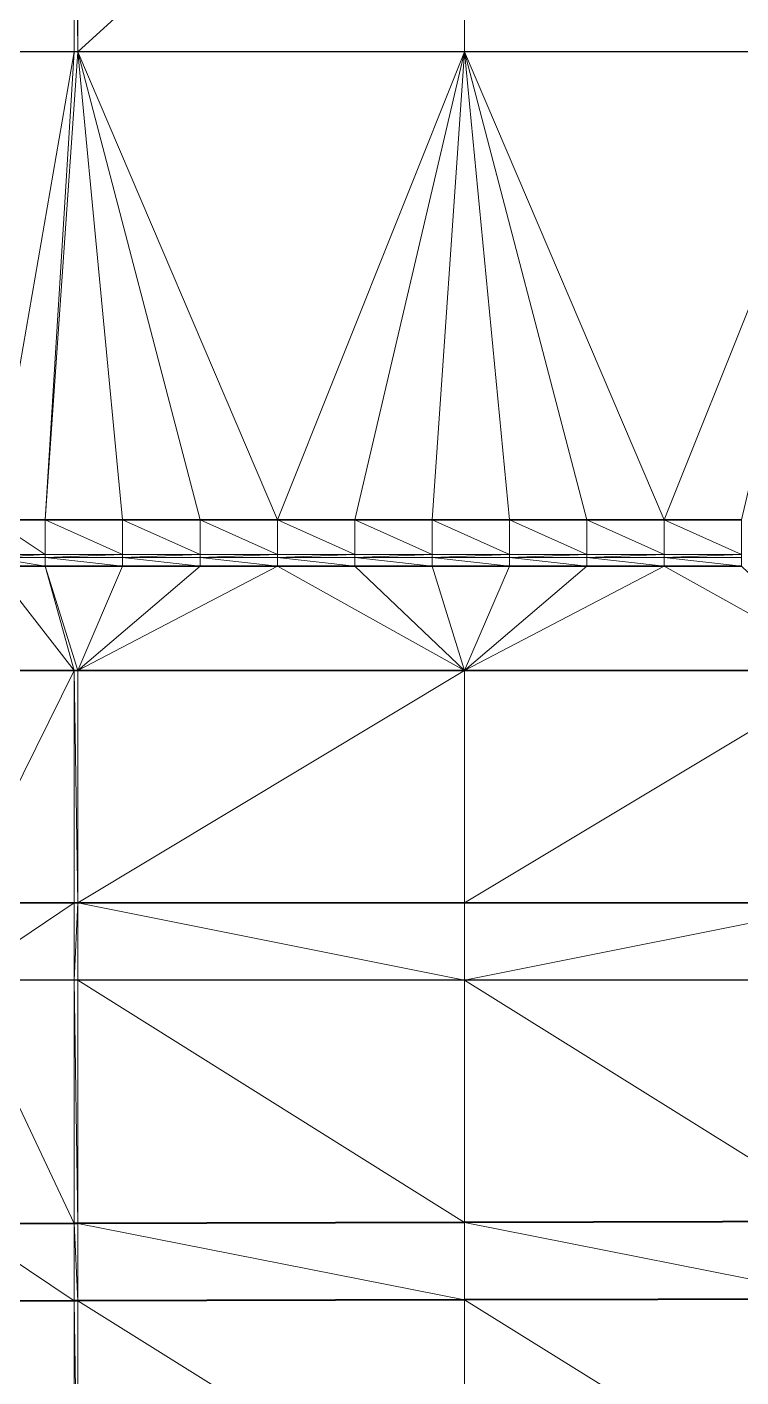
# Model space of a CAD drawing. Header units: metres. Extents: x 246428 to 246884, y 7418966 to 7419490.
# Drawn here: x 246703.22 to 246712.45, y 7419436.09 to 7419453.54 of the extents above; entities that cross this region are included whole.
import ezdxf

# ---------------------------------------------------------------- set-up
doc = ezdxf.new("R2010")
doc.units = ezdxf.units.M
doc.linetypes.add('blank name', pattern=[0])
doc.linetypes.add('HIDDEN', pattern=[9.525, 6.35, -3.175])
doc.layers.add('_12D_UNMAPPED', color=7, linetype='Continuous')
for name, color, linetype, lineweight in [('BATTER', 250, 'HIDDEN', 25), ('DRAINAGE_SWALE', 7, 'CHANNEL_DASHDOT_X4', 40), ('GRADELINES', 250, 'HIDDEN', 25), ('MISC_PATHS', 7, 'Continuous', 35)]:
    doc.layers.add(name, color=color, linetype=linetype, lineweight=lineweight)
for name, color, linetype, lineweight, true_color in [('KERB_BACK', 7, 'Continuous', 35, 0x5fd2ff), ('KERB_LINE', 7, 'Continuous', 18, 0xb9b9b9), ('KERB_LIP', 7, 'Continuous', 35, 0x5fd2ff), ('KERB_TOP', 7, 'Continuous', 18, 0xb9b9b9)]:
    doc.layers.add(name, color=color, linetype=linetype, lineweight=lineweight, true_color=true_color)
doc.styles.get("Standard").update_dxf_attribs({"font": 'romans.shx', "width": 0.65})
doc.linetypes.add('CHANNEL_DASHDOT_X4', pattern='A,6,-1,1,-1,0.004,[">",Standard,S=4,R=0,X=0,Y=-1.7144],0.004,1,-1,6,-1,1,-1', length=20.008)

msp = doc.modelspace()

# ---------------------------------------------------------------- linework, layer by layer
at = {"layer": '_12D_UNMAPPED', "color": 3, "linetype": 'blank name', "lineweight": 0}
for points in [[(246703.831, 7419453.222, 34.476), (246702.348, 7419453.222, 34.454), (246703.831, 7419457.772, 34.339)], [(246703.831, 7419457.772, 34.339), (246702.348, 7419453.222, 34.454), (246702.348, 7419457.772, 34.317)], [(246703.831, 7419453.222, 34.476), (246703.831, 7419453.222, 34.476), (246703.831, 7419457.772, 34.339)], [(246703.878, 7419453.222, 34.476), (246703.831, 7419453.222, 34.476), (246703.831, 7419457.772, 34.339)], [(246703.831, 7419457.772, 34.339), (246703.831, 7419453.222, 34.476), (246703.831, 7419457.772, 34.339)], [(246703.878, 7419457.772, 34.34), (246703.878, 7419453.222, 34.476), (246703.831, 7419457.772, 34.339)], [(246708.878, 7419457.772, 34.415), (246708.878, 7419453.222, 34.551), (246703.878, 7419453.222, 34.476)], [(246708.878, 7419457.772, 34.415), (246703.878, 7419453.222, 34.476), (246703.878, 7419457.772, 34.34)], [(246708.878, 7419453.222, 34.551), (246708.878, 7419457.772, 34.415), (246713.878, 7419453.222, 34.626)], [(246713.878, 7419453.222, 34.626), (246708.878, 7419457.772, 34.415), (246713.878, 7419457.772, 34.49)], [(246703.831, 7419453.222, 34.476), (246702.781, 7419447.172, 34.642), (246702.348, 7419453.222, 34.454)], [(246703.459, 7419447.172, 34.652), (246702.781, 7419447.172, 34.642), (246703.831, 7419453.222, 34.476)], [(246703.878, 7419453.222, 34.476), (246703.459, 7419447.172, 34.652), (246703.831, 7419453.222, 34.476)], [(246704.459, 7419447.172, 34.667), (246703.459, 7419447.172, 34.652), (246703.878, 7419453.222, 34.476)], [(246703.831, 7419453.222, 34.476), (246703.459, 7419447.172, 34.652), (246703.831, 7419453.222, 34.476)], [(246706.459, 7419447.172, 34.697), (246705.459, 7419447.172, 34.682), (246703.878, 7419453.222, 34.476)], [(246708.878, 7419453.222, 34.551), (246706.459, 7419447.172, 34.697), (246703.878, 7419453.222, 34.476)], [(246705.459, 7419447.172, 34.682), (246704.459, 7419447.172, 34.667), (246703.878, 7419453.222, 34.476)], [(246707.459, 7419447.172, 34.712), (246706.459, 7419447.172, 34.697), (246708.878, 7419453.222, 34.551)], [(246708.459, 7419447.172, 34.727), (246707.459, 7419447.172, 34.712), (246708.878, 7419453.222, 34.551)], [(246709.459, 7419447.172, 34.742), (246708.459, 7419447.172, 34.727), (246708.878, 7419453.222, 34.551)], [(246711.459, 7419447.172, 34.772), (246710.459, 7419447.172, 34.757), (246708.878, 7419453.222, 34.551)], [(246710.459, 7419447.172, 34.757), (246709.459, 7419447.172, 34.742), (246708.878, 7419453.222, 34.551)], [(246711.459, 7419447.172, 34.772), (246708.878, 7419453.222, 34.551), (246713.878, 7419453.222, 34.626)], [(246712.459, 7419447.172, 34.787), (246711.459, 7419447.172, 34.772), (246713.878, 7419453.222, 34.626)], [(246702.781, 7419447.172, 34.642), (246703.459, 7419447.172, 34.652), (246703.459, 7419446.722, 34.666)], [(246702.781, 7419447.172, 34.642), (246703.459, 7419446.722, 34.666), (246702.781, 7419446.722, 34.656)], [(246703.459, 7419447.172, 34.652), (246704.459, 7419447.172, 34.667), (246704.459, 7419446.722, 34.681)], [(246703.459, 7419447.172, 34.652), (246704.459, 7419446.722, 34.681), (246703.459, 7419446.722, 34.666)], [(246704.459, 7419447.172, 34.667), (246705.459, 7419447.172, 34.682), (246705.459, 7419446.722, 34.696)], [(246704.459, 7419447.172, 34.667), (246705.459, 7419446.722, 34.696), (246704.459, 7419446.722, 34.681)], [(246705.459, 7419447.172, 34.682), (246706.459, 7419447.172, 34.697), (246706.459, 7419446.722, 34.711)], [(246705.459, 7419447.172, 34.682), (246706.459, 7419446.722, 34.711), (246705.459, 7419446.722, 34.696)], [(246706.459, 7419447.172, 34.697), (246707.459, 7419446.722, 34.726), (246706.459, 7419446.722, 34.711)], [(246706.459, 7419447.172, 34.697), (246707.459, 7419447.172, 34.712), (246707.459, 7419446.722, 34.726)], [(246707.459, 7419447.172, 34.712), (246708.459, 7419447.172, 34.727), (246708.459, 7419446.722, 34.741)], [(246707.459, 7419447.172, 34.712), (246708.459, 7419446.722, 34.741), (246707.459, 7419446.722, 34.726)], [(246708.459, 7419447.172, 34.727), (246709.459, 7419447.172, 34.742), (246709.459, 7419446.722, 34.756)], [(246708.459, 7419447.172, 34.727), (246709.459, 7419446.722, 34.756), (246708.459, 7419446.722, 34.741)], [(246709.459, 7419447.172, 34.742), (246710.459, 7419447.172, 34.757), (246710.459, 7419446.722, 34.771)], [(246709.459, 7419447.172, 34.742), (246710.459, 7419446.722, 34.771), (246709.459, 7419446.722, 34.756)], [(246710.459, 7419447.172, 34.757), (246711.459, 7419447.172, 34.772), (246711.459, 7419446.722, 34.786)], [(246710.459, 7419447.172, 34.757), (246711.459, 7419446.722, 34.786), (246710.459, 7419446.722, 34.771)], [(246711.459, 7419447.172, 34.772), (246712.459, 7419446.722, 34.801), (246711.459, 7419446.722, 34.786)], [(246711.459, 7419447.172, 34.772), (246712.459, 7419447.172, 34.787), (246712.459, 7419446.722, 34.801)], [(246702.781, 7419446.722, 34.656), (246703.459, 7419446.722, 34.666), (246702.781, 7419446.682, 34.806)], [(246703.459, 7419446.722, 34.666), (246703.459, 7419446.682, 34.816), (246702.781, 7419446.682, 34.806)], [(246702.781, 7419446.682, 34.806), (246703.459, 7419446.572, 34.816), (246702.781, 7419446.572, 34.806)], [(246702.781, 7419446.682, 34.806), (246703.459, 7419446.682, 34.816), (246703.459, 7419446.572, 34.816)], [(246703.459, 7419446.722, 34.666), (246704.459, 7419446.722, 34.681), (246703.459, 7419446.682, 34.816)], [(246704.459, 7419446.722, 34.681), (246704.459, 7419446.682, 34.831), (246703.459, 7419446.682, 34.816)], [(246703.459, 7419446.682, 34.816), (246704.459, 7419446.682, 34.831), (246704.459, 7419446.572, 34.831)], [(246703.459, 7419446.682, 34.816), (246704.459, 7419446.572, 34.831), (246703.459, 7419446.572, 34.816)], [(246704.459, 7419446.722, 34.681), (246705.459, 7419446.722, 34.696), (246704.459, 7419446.682, 34.831)], [(246705.459, 7419446.722, 34.696), (246705.459, 7419446.682, 34.846), (246704.459, 7419446.682, 34.831)], [(246704.459, 7419446.682, 34.831), (246705.459, 7419446.682, 34.846), (246705.459, 7419446.572, 34.846)], [(246704.459, 7419446.682, 34.831), (246705.459, 7419446.572, 34.846), (246704.459, 7419446.572, 34.831)], [(246705.459, 7419446.722, 34.696), (246706.459, 7419446.722, 34.711), (246705.459, 7419446.682, 34.846)], [(246706.459, 7419446.722, 34.711), (246706.459, 7419446.682, 34.861), (246705.459, 7419446.682, 34.846)], [(246705.459, 7419446.682, 34.846), (246706.459, 7419446.682, 34.861), (246706.459, 7419446.572, 34.861)], [(246705.459, 7419446.682, 34.846), (246706.459, 7419446.572, 34.861), (246705.459, 7419446.572, 34.846)], [(246706.459, 7419446.722, 34.711), (246707.459, 7419446.722, 34.726), (246706.459, 7419446.682, 34.861)], [(246707.459, 7419446.722, 34.726), (246707.459, 7419446.682, 34.876), (246706.459, 7419446.682, 34.861)], [(246706.459, 7419446.682, 34.861), (246707.459, 7419446.682, 34.876), (246707.459, 7419446.572, 34.876)], [(246706.459, 7419446.682, 34.861), (246707.459, 7419446.572, 34.876), (246706.459, 7419446.572, 34.861)], [(246707.459, 7419446.722, 34.726), (246708.459, 7419446.722, 34.741), (246707.459, 7419446.682, 34.876)], [(246708.459, 7419446.722, 34.741), (246708.459, 7419446.682, 34.891), (246707.459, 7419446.682, 34.876)], [(246707.459, 7419446.682, 34.876), (246708.459, 7419446.572, 34.891), (246707.459, 7419446.572, 34.876)], [(246707.459, 7419446.682, 34.876), (246708.459, 7419446.682, 34.891), (246708.459, 7419446.572, 34.891)], [(246708.459, 7419446.722, 34.741), (246709.459, 7419446.722, 34.756), (246708.459, 7419446.682, 34.891)], [(246709.459, 7419446.722, 34.756), (246709.459, 7419446.682, 34.906), (246708.459, 7419446.682, 34.891)], [(246708.459, 7419446.682, 34.891), (246709.459, 7419446.682, 34.906), (246709.459, 7419446.572, 34.906)], [(246708.459, 7419446.682, 34.891), (246709.459, 7419446.572, 34.906), (246708.459, 7419446.572, 34.891)], [(246709.459, 7419446.722, 34.756), (246710.459, 7419446.722, 34.771), (246709.459, 7419446.682, 34.906)], [(246710.459, 7419446.722, 34.771), (246710.459, 7419446.682, 34.921), (246709.459, 7419446.682, 34.906)], [(246709.459, 7419446.682, 34.906), (246710.459, 7419446.682, 34.921), (246710.459, 7419446.572, 34.921)], [(246709.459, 7419446.682, 34.906), (246710.459, 7419446.572, 34.921), (246709.459, 7419446.572, 34.906)], [(246710.459, 7419446.722, 34.771), (246711.459, 7419446.722, 34.786), (246710.459, 7419446.682, 34.921)], [(246711.459, 7419446.722, 34.786), (246711.459, 7419446.682, 34.936), (246710.459, 7419446.682, 34.921)], [(246710.459, 7419446.682, 34.921), (246711.459, 7419446.682, 34.936), (246711.459, 7419446.572, 34.936)], [(246710.459, 7419446.682, 34.921), (246711.459, 7419446.572, 34.936), (246710.459, 7419446.572, 34.921)], [(246711.459, 7419446.722, 34.786), (246712.459, 7419446.722, 34.801), (246711.459, 7419446.682, 34.936)], [(246712.459, 7419446.722, 34.801), (246712.459, 7419446.682, 34.951), (246711.459, 7419446.682, 34.936)], [(246711.459, 7419446.682, 34.936), (246712.459, 7419446.682, 34.951), (246712.459, 7419446.572, 34.951)], [(246711.459, 7419446.682, 34.936), (246712.459, 7419446.572, 34.951), (246711.459, 7419446.572, 34.936)], [(246702.781, 7419446.572, 34.806), (246703.831, 7419445.222, 34.835), (246702.348, 7419445.222, 34.812)], [(246702.781, 7419446.572, 34.806), (246703.459, 7419446.572, 34.816), (246703.831, 7419445.222, 34.835)], [(246703.459, 7419446.572, 34.816), (246703.878, 7419445.222, 34.835), (246703.831, 7419445.222, 34.835)], [(246703.459, 7419446.572, 34.816), (246703.831, 7419445.222, 34.835), (246703.831, 7419445.222, 34.835)], [(246703.459, 7419446.572, 34.816), (246704.459, 7419446.572, 34.831), (246703.878, 7419445.222, 34.835)], [(246706.459, 7419446.572, 34.861), (246708.878, 7419445.222, 34.91), (246703.878, 7419445.222, 34.835)], [(246705.459, 7419446.572, 34.846), (246706.459, 7419446.572, 34.861), (246703.878, 7419445.222, 34.835)], [(246704.459, 7419446.572, 34.831), (246705.459, 7419446.572, 34.846), (246703.878, 7419445.222, 34.835)], [(246706.459, 7419446.572, 34.861), (246707.459, 7419446.572, 34.876), (246708.878, 7419445.222, 34.91)], [(246707.459, 7419446.572, 34.876), (246708.459, 7419446.572, 34.891), (246708.878, 7419445.222, 34.91)], [(246708.459, 7419446.572, 34.891), (246709.459, 7419446.572, 34.906), (246708.878, 7419445.222, 34.91)], [(246711.459, 7419446.572, 34.936), (246713.878, 7419445.222, 34.985), (246708.878, 7419445.222, 34.91)], [(246710.459, 7419446.572, 34.921), (246711.459, 7419446.572, 34.936), (246708.878, 7419445.222, 34.91)], [(246709.459, 7419446.572, 34.906), (246710.459, 7419446.572, 34.921), (246708.878, 7419445.222, 34.91)], [(246711.459, 7419446.572, 34.936), (246712.459, 7419446.572, 34.951), (246713.878, 7419445.222, 34.985)], [(246703.831, 7419442.222, 34.775), (246702.348, 7419442.222, 34.752), (246703.831, 7419445.222, 34.835)], [(246703.831, 7419445.222, 34.835), (246702.348, 7419442.222, 34.752), (246702.348, 7419445.222, 34.812)], [(246703.831, 7419445.222, 34.835), (246703.831, 7419442.222, 34.775), (246703.831, 7419445.222, 34.835)], [(246703.878, 7419445.222, 34.835), (246703.878, 7419442.222, 34.775), (246703.831, 7419445.222, 34.835)], [(246703.878, 7419442.222, 34.775), (246703.831, 7419442.222, 34.775), (246703.831, 7419445.222, 34.835)], [(246703.831, 7419442.222, 34.775), (246703.831, 7419442.222, 34.775), (246703.831, 7419445.222, 34.835)], [(246703.878, 7419445.222, 34.835), (246708.878, 7419445.222, 34.91), (246703.878, 7419442.222, 34.775)], [(246708.878, 7419442.222, 34.85), (246703.878, 7419442.222, 34.775), (246708.878, 7419445.222, 34.91)], [(246713.878, 7419442.222, 34.925), (246708.878, 7419442.222, 34.85), (246713.878, 7419445.222, 34.985)], [(246708.878, 7419442.222, 34.85), (246708.878, 7419445.222, 34.91), (246713.878, 7419445.222, 34.985)], [(246703.831, 7419442.222, 34.775), (246703.831, 7419441.222, 34.765), (246702.348, 7419441.222, 34.742)], [(246702.348, 7419442.222, 34.752), (246703.831, 7419442.222, 34.775), (246702.348, 7419441.222, 34.742)], [(246703.831, 7419442.222, 34.775), (246703.831, 7419442.222, 34.775), (246703.831, 7419441.222, 34.765)], [(246703.878, 7419442.222, 34.775), (246703.878, 7419441.222, 34.765), (246703.831, 7419441.222, 34.765)], [(246703.831, 7419442.222, 34.775), (246703.878, 7419442.222, 34.775), (246703.831, 7419441.222, 34.765)], [(246703.831, 7419442.222, 34.775), (246703.831, 7419441.222, 34.765), (246703.831, 7419441.222, 34.765)], [(246703.878, 7419442.222, 34.775), (246708.878, 7419441.222, 34.84), (246703.878, 7419441.222, 34.765)], [(246703.878, 7419442.222, 34.775), (246708.878, 7419442.222, 34.85), (246708.878, 7419441.222, 34.84)], [(246708.878, 7419441.222, 34.84), (246713.878, 7419442.222, 34.925), (246713.878, 7419441.222, 34.915)], [(246708.878, 7419441.222, 34.84), (246708.878, 7419442.222, 34.85), (246713.878, 7419442.222, 34.925)], [(246703.831, 7419441.222, 34.765), (246703.831, 7419438.075, 33.978), (246702.348, 7419441.222, 34.742)], [(246703.831, 7419438.075, 33.978), (246702.348, 7419438.071, 33.955), (246702.348, 7419441.222, 34.742)], [(246703.878, 7419438.075, 33.979), (246703.831, 7419438.075, 33.978), (246703.831, 7419441.222, 34.765)], [(246703.878, 7419441.222, 34.765), (246703.878, 7419438.075, 33.979), (246703.831, 7419441.222, 34.765)], [(246703.831, 7419441.222, 34.765), (246703.831, 7419438.075, 33.978), (246703.831, 7419441.222, 34.765)], [(246703.831, 7419438.075, 33.978), (246703.831, 7419438.075, 33.978), (246703.831, 7419441.222, 34.765)], [(246708.878, 7419441.222, 34.84), (246708.878, 7419438.087, 34.057), (246703.878, 7419441.222, 34.765)], [(246708.878, 7419438.087, 34.057), (246703.878, 7419438.075, 33.979), (246703.878, 7419441.222, 34.765)], [(246713.878, 7419438.099, 34.135), (246708.878, 7419438.087, 34.057), (246708.878, 7419441.222, 34.84)], [(246713.878, 7419438.099, 34.135), (246708.878, 7419441.222, 34.84), (246713.878, 7419441.222, 34.915)], [(246703.878, 7419438.075, 33.979), (246708.878, 7419438.087, 34.057), (246708.878, 7419437.087, 34.077)], [(246708.878, 7419438.087, 34.057), (246713.878, 7419438.099, 34.135), (246713.878, 7419437.099, 34.155)], [(246708.878, 7419437.087, 34.077), (246708.878, 7419438.087, 34.057), (246713.878, 7419437.099, 34.155)], [(246702.348, 7419438.071, 33.955), (246703.831, 7419438.075, 33.978), (246703.831, 7419437.075, 33.998)], [(246702.348, 7419438.071, 33.955), (246703.831, 7419437.075, 33.998), (246702.348, 7419437.071, 33.975)], [(246703.831, 7419438.075, 33.978), (246703.831, 7419437.075, 33.998), (246703.831, 7419437.075, 33.998)], [(246703.831, 7419438.075, 33.978), (246703.878, 7419438.075, 33.979), (246703.878, 7419437.075, 33.999)], [(246703.831, 7419438.075, 33.978), (246703.831, 7419438.075, 33.978), (246703.831, 7419437.075, 33.998)], [(246703.831, 7419438.075, 33.978), (246703.878, 7419437.075, 33.999), (246703.831, 7419437.075, 33.998)], [(246703.878, 7419438.075, 33.979), (246708.878, 7419437.087, 34.077), (246703.878, 7419437.075, 33.999)], [(246702.348, 7419437.071, 33.975), (246703.831, 7419437.075, 33.998), (246703.831, 7419433.927, 34.785)], [(246702.348, 7419437.071, 33.975), (246703.831, 7419433.927, 34.785), (246702.348, 7419433.92, 34.762)], [(246703.831, 7419437.075, 33.998), (246703.831, 7419437.075, 33.998), (246703.831, 7419433.927, 34.785)], [(246703.831, 7419437.075, 33.998), (246703.831, 7419433.927, 34.785), (246703.831, 7419433.927, 34.785)], [(246703.831, 7419437.075, 33.998), (246703.878, 7419433.928, 34.785), (246703.831, 7419433.927, 34.785)], [(246703.831, 7419437.075, 33.998), (246703.878, 7419437.075, 33.999), (246703.878, 7419433.928, 34.785)], [(246703.878, 7419437.075, 33.999), (246708.878, 7419437.087, 34.077), (246708.878, 7419433.952, 34.86)], [(246703.878, 7419437.075, 33.999), (246708.878, 7419433.952, 34.86), (246703.878, 7419433.928, 34.785)], [(246708.878, 7419437.087, 34.077), (246713.878, 7419437.099, 34.155), (246713.878, 7419433.976, 34.935)], [(246708.878, 7419433.952, 34.86), (246708.878, 7419437.087, 34.077), (246713.878, 7419433.976, 34.935)]]:
    msp.add_3dface(points, dxfattribs=at)
at = {"layer": 'BATTER'}
msp.add_polyline3d([(246717.13, 7419441.222, 34.964), (246713.878, 7419441.222, 34.915), (246708.878, 7419441.222, 34.84), (246703.878, 7419441.222, 34.765), (246703.831, 7419441.222, 34.765), (246703.831, 7419441.222, 34.765), (246702.348, 7419441.222, 34.742)], dxfattribs=at)
at = {"layer": 'DRAINAGE_SWALE'}
for points in [[(246717.13, 7419438.107, 34.185), (246713.878, 7419438.099, 34.135), (246708.878, 7419438.087, 34.057), (246703.878, 7419438.075, 33.979), (246703.831, 7419438.075, 33.978), (246703.831, 7419438.075, 33.978), (246702.348, 7419438.071, 33.955)], [(246717.13, 7419437.107, 34.205), (246713.878, 7419437.099, 34.155), (246708.878, 7419437.087, 34.077), (246703.878, 7419437.075, 33.999), (246703.831, 7419437.075, 33.998), (246703.831, 7419437.075, 33.998), (246702.348, 7419437.071, 33.975)]]:
    msp.add_polyline3d(points, dxfattribs=at)
at = {"layer": 'GRADELINES'}
msp.add_polyline3d([(246746.522, 7419453.222, 35.116), (246743.878, 7419453.222, 35.076), (246743.668, 7419453.222, 35.073), (246738.878, 7419453.222, 35.001), (246733.878, 7419453.222, 34.926), (246728.878, 7419453.222, 34.851), (246723.878, 7419453.222, 34.776), (246722.13, 7419453.222, 34.75), (246722.13, 7419453.222, 34.75), (246718.878, 7419453.222, 34.701), (246717.13, 7419453.222, 34.675), (246717.13, 7419453.222, 34.675), (246713.878, 7419453.222, 34.626), (246708.878, 7419453.222, 34.551), (246703.878, 7419453.222, 34.476), (246703.831, 7419453.222, 34.476), (246703.831, 7419453.222, 34.476), (246702.348, 7419453.222, 34.454)], dxfattribs=at)
at = {"layer": 'KERB_BACK'}
msp.add_polyline3d([(246712.459, 7419446.572, 34.951), (246711.459, 7419446.572, 34.936), (246710.459, 7419446.572, 34.921), (246709.459, 7419446.572, 34.906), (246708.459, 7419446.572, 34.891), (246707.459, 7419446.572, 34.876), (246706.459, 7419446.572, 34.861), (246705.459, 7419446.572, 34.846), (246704.459, 7419446.572, 34.831), (246703.459, 7419446.572, 34.816), (246702.781, 7419446.572, 34.806)], dxfattribs=at)
at = {"layer": 'KERB_LINE'}
msp.add_polyline3d([(246712.459, 7419446.722, 34.801), (246711.459, 7419446.722, 34.786), (246710.459, 7419446.722, 34.771), (246709.459, 7419446.722, 34.756), (246708.459, 7419446.722, 34.741), (246707.459, 7419446.722, 34.726), (246706.459, 7419446.722, 34.711), (246705.459, 7419446.722, 34.696), (246704.459, 7419446.722, 34.681), (246703.459, 7419446.722, 34.666), (246702.781, 7419446.722, 34.656)], dxfattribs=at)
at = {"layer": 'KERB_LIP'}
msp.add_polyline3d([(246712.459, 7419447.172, 34.787), (246711.459, 7419447.172, 34.772), (246710.459, 7419447.172, 34.757), (246709.459, 7419447.172, 34.742), (246708.459, 7419447.172, 34.727), (246707.459, 7419447.172, 34.712), (246706.459, 7419447.172, 34.697), (246705.459, 7419447.172, 34.682), (246704.459, 7419447.172, 34.667), (246703.459, 7419447.172, 34.652), (246702.781, 7419447.172, 34.642)], dxfattribs=at)
at = {"layer": 'KERB_TOP'}
msp.add_polyline3d([(246712.459, 7419446.682, 34.951), (246711.459, 7419446.682, 34.936), (246710.459, 7419446.682, 34.921), (246709.459, 7419446.682, 34.906), (246708.459, 7419446.682, 34.891), (246707.459, 7419446.682, 34.876), (246706.459, 7419446.682, 34.861), (246705.459, 7419446.682, 34.846), (246704.459, 7419446.682, 34.831), (246703.459, 7419446.682, 34.816), (246702.781, 7419446.682, 34.806)], dxfattribs=at)
at = {"layer": 'MISC_PATHS'}
for points in [[(246746.522, 7419445.222, 35.469), (246743.878, 7419445.222, 35.435), (246743.668, 7419445.222, 35.432), (246738.878, 7419445.222, 35.36), (246733.878, 7419445.222, 35.285), (246728.878, 7419445.222, 35.21), (246723.878, 7419445.222, 35.135), (246722.13, 7419445.222, 35.109), (246722.13, 7419445.222, 35.109), (246718.878, 7419445.222, 35.06), (246717.13, 7419445.222, 35.034), (246717.13, 7419445.222, 35.034), (246713.878, 7419445.222, 34.985), (246708.878, 7419445.222, 34.91), (246703.878, 7419445.222, 34.835), (246703.831, 7419445.222, 34.835), (246703.831, 7419445.222, 34.835), (246702.348, 7419445.222, 34.812)], [(246746.522, 7419442.222, 35.409), (246743.878, 7419442.222, 35.375), (246743.668, 7419442.222, 35.372), (246738.878, 7419442.222, 35.3), (246733.878, 7419442.222, 35.225), (246728.878, 7419442.222, 35.15), (246723.878, 7419442.222, 35.075), (246722.13, 7419442.222, 35.049), (246722.13, 7419442.222, 35.049), (246718.878, 7419442.222, 35), (246717.13, 7419442.222, 34.974), (246717.13, 7419442.222, 34.974), (246713.878, 7419442.222, 34.925), (246708.878, 7419442.222, 34.85), (246703.878, 7419442.222, 34.775), (246703.831, 7419442.222, 34.775), (246703.831, 7419442.222, 34.775), (246702.348, 7419442.222, 34.752)]]:
    msp.add_polyline3d(points, dxfattribs=at)

doc.saveas('drawing.dxf')
